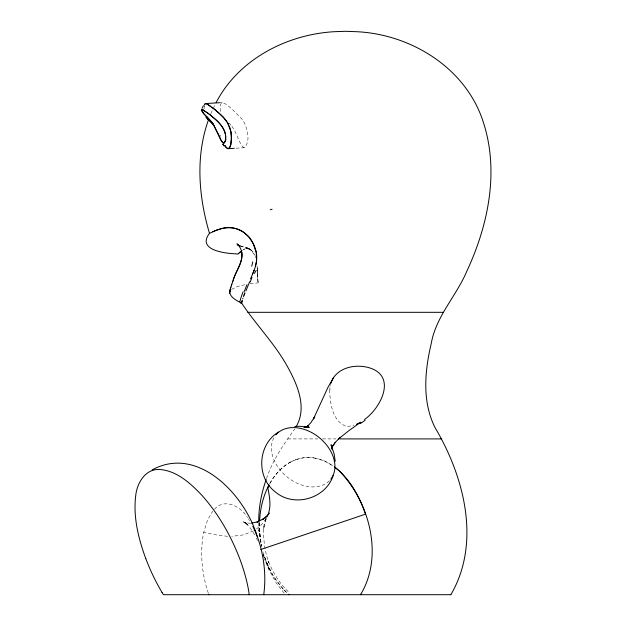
<?xml version="1.0" encoding="UTF-8"?>
<svg xmlns="http://www.w3.org/2000/svg" width="626" height="626" viewBox="0 0 626 626"><rect width="100%" height="100%" fill="white"/><g stroke="black" fill="none" stroke-linecap="round" stroke-linejoin="round"><path stroke-width="0.47" stroke-dasharray="3.13 2.35" d="M259.516 522.718L259.688 532.429L260.893 542.64M259.508 523.023L259.798 533.892L261.167 544.166M329.667 389.904C329.98 402.651 332.226 420.414 345.482 426.11A12.199 9.218 -25.3 0 0 348.643 426.337L353.987 425.344M329.808 388.386L329.902 387.643M330.145 386.172L330.293 385.452M208.333 593.19C202.182 574.84 200.03 554.98 203.067 535.817A74.917 53.883 77.2 0 1 203.716 532.366L207.519 520.096L212.762 511.184M265.987 518.852L263.624 529.369L264.188 523.86C262.732 537.022 264.407 550.457 268.89 562.907L267.92 560.317C272.811 572.156 279.376 583.549 288.922 592.251M266.003 518.633L264.908 522.1L266.347 518.61M266.512 478.499C272.631 460.29 283.539 444.28 294.846 428.927M210.868 113.611L212.785 109.339M213.208 108.494L215.281 104.26M269.814 483.491C275.667 472.998 284.603 463.717 296.114 459.633M266.027 518.758L261.535 524.721L255.768 529.51M214.468 509.267C224.617 497.639 241.19 506.575 247.45 517.577M231.557 289.368L237.661 286.426L246.417 284.376M244.899 248.843L243.287 249.625L246.722 248.311M253.553 530.871L243.381 534.894L231.737 536.38M290.401 462.176C297.499 458.279 305.856 456.667 313.869 457.903M245.376 248.647C249.97 246.613 253.123 252.356 255.064 255.549M296.841 459.382C309.072 455.118 322.828 458.451 333.079 465.932M250.142 283.781L258.248 282.842M236.065 148.206L244.187 147.728C250.697 141.82 247.653 129.465 244.015 122.187A45.221 13.318 86.6 0 0 243.741 121.726L243.373 121.131A72.342 21.3 86.6 0 0 241.714 118.83C236.346 113.893 216.158 89.823 220.892 112.649M219.507 102.734L222.222 102.57M287.717 438.904L317.812 438.904M322.484 438.904L336.076 438.904M244.273 147.728L242.505 146.687L240.243 142.971A71.575 21.081 86.6 0 1 239.625 141.687L235.986 133.502A78.078 22.99 86.6 0 0 234.265 130.044L232.927 127.806A77.538 22.833 86.6 0 0 230.986 125.145M227.668 536.31L218.145 535.261L203.716 532.366M250.736 523.289L244.226 522.741L246.949 523.508L243.115 521.818L246.331 523.242L243.874 522.162L247.575 524.666L245.744 523.086L250.189 527.906L255.126 535.566M247.865 248.326L251.362 250.369L255.118 255.776M314.635 458.029L324.151 460.877L333.556 466.268M248.405 248.303L240.298 245.854M248.624 248.506L240.361 246.018M283.961 589.935L287.271 593.182L279.697 585.114L273.179 575.897L267.67 565.333L263.695 554.573M283.335 589.277L273.687 576.71M230.986 125.137L230.235 124.245A125.302 36.903 86.6 0 0 229.124 123.032M284.126 593.158L276.387 583.135L269.243 570.599L264.602 559.159M248.326 518.837L248.843 519.603M249.351 520.386L249.68 520.91M273.179 575.897L265.886 560.982L269.775 570.607L263.421 553.65M219.929 134.887L220.125 135.318M220.008 135.059L220.274 135.631M220.712 136.624L220.908 137.063M256.441 538.055L257.505 540.598M265.534 560.051L263.64 554.386M258.225 282.764L258.178 282.592M262.897 551.788L263.155 552.719M263.624 555.473L264.039 557.343M258.749 522.718L258.788 530.073L261.684 546.608M263.256 553.791L264.047 557.383M261.292 544.816L261.551 546.115L258.788 530.073M258.1 282.224L257.568 276.121M258.029 281.716L257.959 281.105M257.982 281.364L257.896 280.495M257.881 280.338L257.669 277.662M257.615 276.88L257.646 277.31M257.583 276.379L257.615 276.833M257.591 276.332L257.435 273.609M257.521 275.323L257.568 275.941M257.529 275.276L257.466 274.204M257.403 273.006L257.458 273.852M257.427 273.257L257.38 272.326M257.341 271.739L257.38 272.459M257.364 272.005L257.309 270.925M257.333 271.238L257.184 267.991M257.309 270.761L257.122 265.956M257.169 267.584L257.114 266.073M259.508 522.89L259.993 536.083M259.391 522.741L259.477 527.35M329.386 480.776A35.267 25.408 38.8 0 1 287.24 477.051A35.267 25.408 38.8 0 1 274.579 436.666M329.902 389.99A26.448 17.755 78.9 0 1 330.035 388.488M247.067 248.765A23.185 6.636 47.5 0 1 248.334 248.984M269.955 483.374A79.627 58.554 76.9 0 1 290.362 462.082M247.927 248.311L246.487 247.818L249.79 248.984L247.927 248.311L251.042 250.04L247.927 248.311M248.029 248.499L246.511 247.966L250.071 249.265L248.029 248.499L251.37 250.377L248.029 248.499M255.596 256.746L255.885 257.302L255.596 256.746M204.366 105.677A6.346 1.87 86.6 0 0 204.068 108.775A6.315 1.862 86.6 0 1 204.373 105.622"/><path stroke-width="0.94" d="M230.36 290.589L229.726 291.865L230.611 288.023M296.208 426.588C307.483 407.213 297.147 384.082 287.334 366.39C274.665 343.471 256.011 324.769 241.62 303.062C236.237 300.457 227.035 295.871 230.438 288.594M229.734 291.724L229.664 293.226M259.594 520.793C260.244 508.359 263.21 495.933 269.047 484.892M256.543 260.909L256.269 252.38L253.029 243.209M331.897 448.779L332.179 446.51L331.921 447.84M256.503 261.183L256.308 262.474M263.726 594.7C266.011 578.463 264.555 561.796 260.291 546.005A76.075 54.712 77.2 0 0 252.826 526.356M241.675 302.648L241.62 303.047L242.223 300.41M256.261 262.724L255.486 266.105M241.769 302.209L242.09 300.871M230.712 144.974L229.938 147.055A14.703 4.327 86.6 0 1 228.67 148.519L227.966 148.691L229.64 147.556L230.861 144.371L231.417 136.585M230.775 144.723L231.448 139.262L231.017 132.626A12.191 3.592 86.6 0 0 230.775 131.249L227.958 123.479M330.645 384.035L330.849 383.339M230.587 288.116L230.806 287.397M230.783 287.459L231.299 285.832M266.214 479.422C261.441 492.991 258.616 507.389 258.741 521.802M231.268 285.941L231.565 285.026M242.716 298.923L242.904 298.352M231.534 285.12L231.847 284.173M231.823 284.251L232.817 281.418M331.076 382.658C336.694 366.601 357.782 363.088 372.063 368.745C396.501 378.613 379.528 409.208 364.449 419.514M243.451 296.787L244.218 294.635M253.96 270.737C256.574 264.062 257.81 256.543 255.58 249.571A22.974 14.155 63.5 0 0 253.428 243.929L249.312 237.489L243.569 232.23M244.038 295.112L244.782 293.109M232.794 281.473C235.345 271.52 243.357 262.591 241.761 251.988M244.328 294.337L244.547 293.735M331.819 448.247L332.758 445.704L331.506 447.833L335.215 442.433L340.223 437.339L338.337 439.069L349.402 430.265L360.858 422.167M233.162 280.487C235.556 270.894 243.506 262.349 241.706 252.098M244.578 293.641L244.868 292.874M254.109 270.322L250.533 278.922M208.536 119.699C195.351 156.242 198.591 196.674 209.499 233.349C196.47 250.095 225.258 253.514 235.963 253.835C237.207 254.179 238.271 254.125 238.968 253.084M253.835 271.074L252.435 274.493M267.365 516.114C271.692 507.037 269.579 496.809 267.779 487.404M333.173 475.557C325.692 498.844 293.797 507.827 275.276 491.872C255.846 477.247 257.669 444.397 278.593 432.003M202.057 108.275L203.372 105.622M216.119 102.562C238.561 59.407 286.497 34.563 333.955 31.715L345.442 31.3L356.93 31.715C411.681 34.414 466.37 68.531 483.35 122.313C499.399 171.524 488.217 225.297 466.879 271.097C456.393 296.09 435.954 316.255 431.22 343.643C424.702 371.14 421.979 401.602 435.07 427.66C464.109 476.629 481.316 542.452 450.869 594.7M201.838 109.589L202.722 109.589M333.431 377.846L327.993 387.259L313.446 418.958L314.714 416.799L310.801 422.769L306.31 427.55M332.21 446.823L335.215 442.433M360.92 594.137L360.513 594.7C383.973 556.295 369.583 501.927 339.394 471.042M275.996 434.765L276.41 434.295M269.524 513.109L265.048 518.038L266.457 516.56M276.52 434.178L276.958 433.724M238.287 253.78L240.642 251.613M277.068 433.607L279.212 431.783A35.267 25.408 38.8 0 1 321.474 439.515A35.267 25.408 38.8 0 1 330.825 479.133M239.609 252.497L240.744 251.527M240.47 251.769L240.947 251.362M240.861 251.441L241.933 250.572M241.229 251.136L241.722 250.721M307.17 426.627L308.172 425.837L305.879 427.3M267.568 515.636L262.271 519.674L263.914 518.633L256.973 522.076L258.452 521.63L251.652 523.179M359.473 422.816L357.125 424.052M209.546 233.326L216.893 230.024M152.157 469.907C197.988 444.695 244.977 495.229 257.075 536.091M201.948 109.487L208.255 113.384M212.637 231.776L215 230.759M306.153 427.175L307.288 426.674L305.832 427.182M215.547 230.532L221.854 228.537M217.183 229.922C224.632 227.081 233.373 226.62 240.572 230.446M262.177 549.025L365.49 514.173A96.365 70.871 76.9 0 0 360.349 501.082C354.285 488.037 345.975 475.603 334.378 466.871L338.783 470.486M261.543 549.237L260.752 549.495M222.238 228.451C234.234 225.196 247.528 231.714 252.849 242.857M305.731 427.268L308.641 426.854L304.792 427.214M294.76 426.47L299.705 426.259L309.252 427.3L304.009 427.284M205.97 103.533L219.507 102.734M227.856 148.683L234.265 148.315M247.794 312.319L443.083 312.319M339.707 438.904L441.252 438.904M450.845 594.7L163.409 594.7L162.048 592.446M214.295 109.127L206.142 103.556A9.57 2.817 86.6 0 0 204.561 104.667A8.858 2.606 86.6 0 1 206.275 103.728M206.275 103.58L207.3 104.033M240.361 246.018L237.559 244.696L239.429 245.885L236.949 243.835L239.758 246.699L239.288 245.979L241.19 249.97M202.887 109.667L210.226 114.949M240.893 230.611L243.224 232.003M207.37 104.072L208.474 104.769M208.912 105.066L210.665 106.318M211.565 106.991L215.008 109.714M208.521 113.596L212.37 116.733M214.46 109.268L215.391 110.027M210.375 115.074L210.876 115.481M215.133 109.816L216.025 110.559M210.993 115.575L215.344 119.339M215.516 110.129L217.3 111.639M216.15 110.661L217.934 112.195M212.48 116.827L213.059 117.32M217.425 111.749L219.241 113.345M213.169 117.422C220.469 123.087 228.85 132.931 224.531 142.744A9.672 2.848 86.6 0 1 224.038 143.158C222.574 143.933 227.074 140.381 225.665 138.589C226.299 130.834 221.041 124.386 215.579 119.543M288.664 594.426L288.977 594.7L288.398 594.191M218.192 112.414L223.685 117.696L227.496 122.68A45.221 13.318 86.6 0 1 227.77 123.142L227.911 123.392M204.483 114.542L206.447 116.334M209.397 120.693L210.117 121.342M209.467 120.755L206.345 117.406M210.054 121.287L211.181 122.313M205.68 115.638L203.606 113.635A44.853 13.209 86.6 0 1 203.317 113.298L202.832 112.688M206.228 116.139L211.126 121.209A85.081 25.056 86.6 0 1 212.66 123.283L218.02 133.714M210.422 121.616L213.114 124.238M219.945 113.979L221.518 115.466M206.643 116.514L213.489 124.558L221.103 140.427L223.357 143.221L221.667 141.413L219.468 137.016M208.748 120.09L208.309 119.676M211.33 122.461L212.566 123.666A125.302 36.903 86.6 0 1 213.184 124.316M204.389 114.448L201.721 110.239L201.815 110.747M221.753 115.693L223.02 116.976M208.2 119.574L207.691 119.057M223.255 117.226L225.462 119.785A72.342 21.3 86.6 0 1 227.121 122.086L229.812 127.602M226.252 147.65L227.668 148.644L225.203 146.179M207.48 118.83L206.361 117.438M214.17 125.419L214.358 125.646A84.596 24.915 86.6 0 0 214.202 125.458M222.864 144.332L224.03 145.921M222.919 144.403L223.435 145.154M225.039 145.905L224.797 145.475M219.327 136.687L218.889 135.701M218.748 135.373L218.169 134.042M208.685 594.199L208.865 594.7M145.756 558.588C138.448 538.548 133.041 517.013 135.725 495.557C136.961 483.241 145.13 469.038 159.082 469.453C176.681 470.431 190.617 483.436 202.135 495.557C218.49 513.954 230.869 535.66 239.672 558.588A154.732 98.665 51.3 0 1 248.569 590.193L249.265 594.7M229.883 127.821L230.399 129.566M230.446 129.77L230.775 131.249A12.011 3.537 86.6 0 1 231.017 132.626L231.409 136.405M332.007 448.122L331.044 444.695L334.104 453.756L335.223 461.245M332.234 449.797L331.85 446.69L331.905 448.138M365.13 420.249A40.001 34.32 -22.8 0 1 360.028 423.677M357.141 424.092A23.968 18.467 -25.1 0 1 356.538 424.373M240.963 303.336A121.694 3.952 -65.2 0 1 240.791 303.07M250.197 282.044A109.01 2.598 -67 0 1 251.996 277.459M245.932 290.957A137.626 7.622 -62.7 0 1 249.696 281.684M244.195 291.614A152.916 8.224 -62.8 0 1 246.98 284.673M272.107 209.17A135.842 3.216 -18.7 0 1 270.197 209.788M226.252 147.681A29.641 8.733 86.6 0 1 224.844 145.537M202.84 112.57A10.094 2.973 86.6 0 1 201.908 111.099M267.858 487.482A79.627 58.554 76.9 0 1 268.883 485.4M162.024 592.454A153.871 98.118 51.3 0 1 145.795 558.588M256.183 270.424A112.79 5.063 -62.3 0 1 254.43 273.429M239.891 301.779A140.005 8.991 -61.7 0 1 243.029 291.88M252.763 261.879A65.699 26.957 81.9 0 1 251.715 266.16M201.713 110.074L201.713 110.082M206.259 117.289L205.938 116.796L206.251 117.281"/></g></svg>
